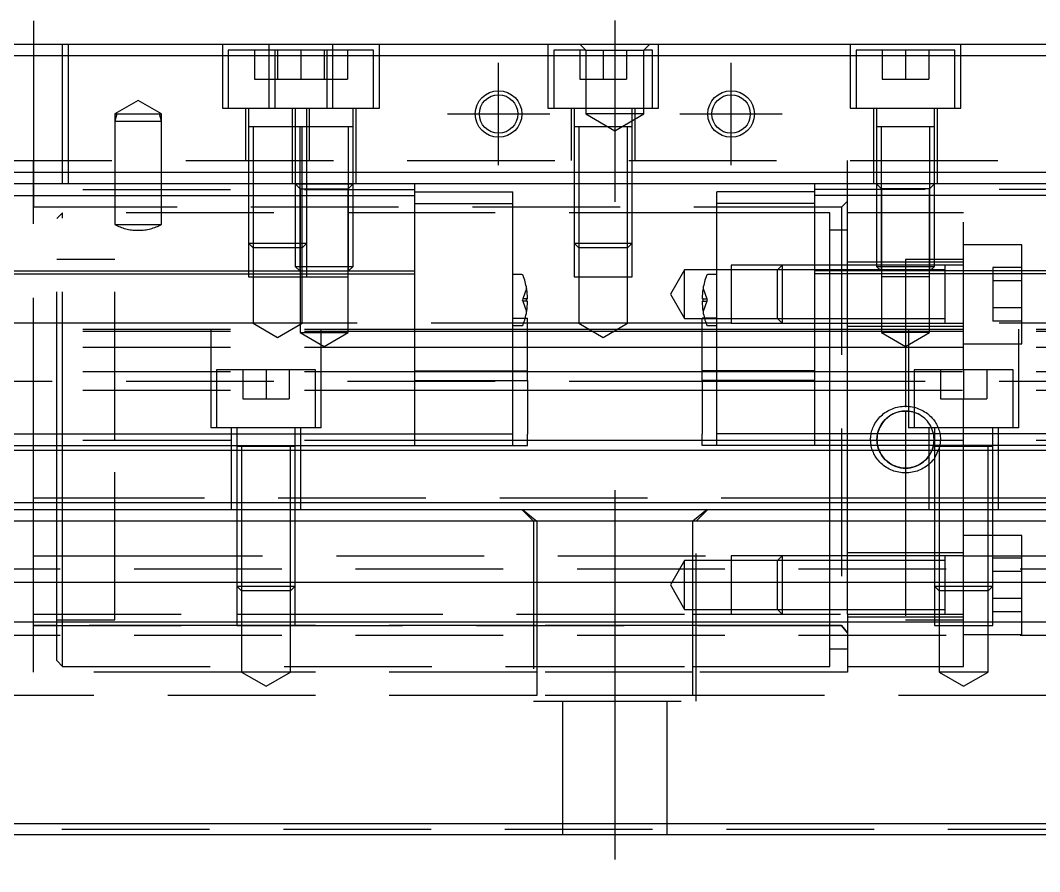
# Model space of a CAD drawing. Extents: x -10 to 1021, y -329 to 120.
# Drawn here: x 358.9 to 446.5, y -296.9 to -223.7 of the extents above; entities that cross this region are included whole.
import ezdxf

# ---------------------------------------------------------------- set-up
doc = ezdxf.new("R2010")
doc.units = 0
doc.linetypes.add('CENTER', pattern=[50.8, 31.75, -6.35, 6.35, -6.35])
doc.linetypes.add('DASHED', pattern=[19.05, 12.7, -6.35])
doc.layers.get('0').update_dxf_attribs({"linetype": 'CONTINUOUS'})
doc.layers.add('CENTER', color=1, linetype='CENTER')

msp = doc.modelspace()

# ---------------------------------------------------------------- linework, layer by layer
at = {"color": 7, "linetype": 'CONTINUOUS'}
for p, q in [((336, -225.725), (484, -225.725)), ((483, -226.725), (337, -226.725)), ((337, -236.725), (483, -236.725)), ((484, -237.725), (336, -237.725)), ((392.8, -238.725), (392.8, -237.725)), ((392.8, -238.425), (401.232, -238.425)), ((401.232, -239.425), (401.232, -238.425)), ((427.2, -238.425), (418.768, -238.425)), ((418.768, -239.425), (418.768, -238.425)), ((427.2, -238.725), (427.2, -237.725)), ((345.2, -238.725), (392.8, -238.725)), ((392.8, -245.225), (392.8, -238.725)), ((427.2, -245.225), (427.2, -238.725)), ((474.8, -238.725), (427.2, -238.725)), ((392.8, -239.425), (401.232, -239.425)), ((401.232, -259.225), (401.232, -239.425)), ((418.768, -259.225), (418.768, -239.425)), ((427.2, -239.425), (418.768, -239.425)), ((345.2, -245.225), (392.8, -245.225)), ((392.8, -245.475), (392.8, -245.225)), ((427.2, -245.475), (427.2, -245.225)), ((474.8, -245.225), (427.2, -245.225)), ((345.2, -245.475), (392.8, -245.475)), ((392.8, -259.225), (392.8, -245.475)), ((402.014, -245.525), (401.232, -245.525)), ((418.768, -245.525), (417.986, -245.525)), ((427.2, -259.225), (427.2, -245.475)), ((474.8, -245.475), (427.2, -245.475)), ((402.416, -247.825), (402.416, -247.625)), ((402.416, -247.625), (402.498, -247.625)), ((402.498, -247.825), (402.416, -247.825)), ((417.584, -247.625), (417.502, -247.625)), ((417.502, -247.825), (417.584, -247.825)), ((417.584, -247.825), (417.584, -247.625)), ((402.291, -249.295), (402.5, -249.295)), ((402.5, -251.895), (402.5, -249.295)), ((417.5, -251.895), (417.5, -249.295)), ((417.709, -249.295), (417.5, -249.295)), ((401.232, -249.925), (402.014, -249.925)), ((402.5, -250.225), (417.5, -250.225)), ((402.5, -250.389), (417.5, -250.389)), ((417.986, -249.925), (418.768, -249.925)), ((402.5, -251.787), (417.5, -251.787)), ((402.5, -253.808), (402.5, -251.895)), ((417.5, -253.808), (417.5, -251.895)), ((401.232, -253.808), (402.5, -253.808)), ((402.5, -254.653), (402.5, -253.808)), ((402.5, -253.863), (417.5, -253.863)), ((418.768, -253.808), (417.5, -253.808)), ((417.5, -254.653), (417.5, -253.808)), ((401.232, -254.653), (402.5, -254.653)), ((402.5, -254.653), (402.5, -259.263)), ((417.5, -254.653), (417.5, -259.263)), ((418.768, -254.653), (417.5, -254.653)), ((402.5, -255.484), (417.5, -255.484)), ((345.2, -259.225), (392.8, -259.225)), ((392.8, -259.225), (401.232, -259.225)), ((392.8, -260.225), (392.8, -259.225)), ((401.232, -260.225), (401.232, -259.225)), ((402.5, -260.225), (402.5, -259.263)), ((417.5, -260.225), (417.5, -259.263)), ((418.768, -260.225), (418.768, -259.225)), ((427.2, -259.225), (418.768, -259.225)), ((427.2, -260.225), (427.2, -259.225)), ((474.8, -259.225), (427.2, -259.225)), ((345.2, -260.225), (392.8, -260.225)), ((392.8, -260.225), (401.232, -260.225)), ((401.232, -260.225), (402.5, -260.225)), ((402.5, -259.777), (417.5, -259.777)), ((418.768, -260.225), (417.5, -260.225)), ((427.2, -260.225), (418.768, -260.225)), ((474.8, -260.225), (427.2, -260.225)), ((0, -260.625), (820, -260.625)), ((0, -265.125), (820, -265.125)), ((1, -265.725), (819, -265.725)), ((818, -266.725), (2, -266.725)), ((818, -272.025), (2, -272.025)), ((818, -275.425), (2, -275.425)), ((2, -292.725), (818, -292.725)), ((819, -293.725), (1, -293.725))]:
    msp.add_line(p, q, dxfattribs=at)
at = {"color": 3, "linetype": 'DASHED'}
for p, q in [((362.5, -237.725), (362.5, -225.725)), ((363, -237.725), (363, -225.725)), ((376.25, -225.725), (376.25, -231.225)), ((380.25, -225.725), (380.25, -231.225)), ((385.75, -231.225), (385.75, -225.725)), ((389.75, -231.225), (389.75, -225.725)), ((404.25, -225.725), (404.25, -231.225)), ((407, -225.725), (407.5, -226.225)), ((412.5, -226.225), (413, -225.725)), ((413.75, -231.225), (413.75, -225.725)), ((430.25, -225.725), (430.25, -231.225)), ((439.75, -231.225), (439.75, -225.725)), ((376.75, -226.225), (376.75, -231.225)), ((380.75, -226.225), (376.75, -226.225)), ((379, -226.225), (379, -228.725)), ((380.75, -226.225), (380.75, -231.225)), ((389.25, -226.225), (380.75, -226.225)), ((381, -226.225), (381, -228.725)), ((383, -226.225), (383, -228.725)), ((385, -226.225), (385, -228.725)), ((385.25, -231.225), (385.25, -226.225)), ((387, -226.225), (387, -228.725)), ((389.25, -231.225), (389.25, -226.225)), ((404.75, -226.225), (404.75, -231.225)), ((407.5, -226.225), (404.75, -226.225)), ((407, -226.225), (407, -228.725)), ((407.5, -226.225), (407.5, -231.725)), ((407.5, -226.225), (412.5, -226.225)), ((409, -226.225), (409, -228.725)), ((411, -226.225), (411, -228.725)), ((412.5, -231.725), (412.5, -226.225)), ((413.25, -226.225), (412.5, -226.225)), ((413.25, -231.225), (413.25, -226.225)), ((430.75, -226.225), (430.75, -231.225)), ((439.25, -226.225), (430.75, -226.225)), ((433, -226.225), (433, -228.725)), ((435, -226.225), (435, -228.725)), ((437, -226.225), (437, -228.725)), ((439.25, -231.225), (439.25, -226.225)), ((379, -228.725), (381, -228.725)), ((381, -228.725), (383, -228.725)), ((383, -228.725), (385, -228.725)), ((385, -228.725), (387, -228.725)), ((407, -228.725), (409, -228.725)), ((409, -228.725), (411, -228.725)), ((433, -228.725), (435, -228.725)), ((435, -228.725), (437, -228.725)), ((369, -230.57), (367, -231.725)), ((371, -231.725), (369, -230.57)), ((376.25, -231.225), (380.25, -231.225)), ((378.25, -231.225), (378.25, -235.725)), ((378.5, -231.225), (378.5, -232.825)), ((380.25, -231.225), (389.75, -231.225)), ((382.25, -231.225), (382.25, -237.725)), ((382.5, -231.225), (382.5, -232.825)), ((383.5, -232.825), (383.5, -231.225)), ((383.75, -235.725), (383.75, -231.225)), ((387.5, -232.825), (387.5, -231.225)), ((387.75, -237.725), (387.75, -231.225)), ((404.25, -231.225), (413.75, -231.225)), ((406.25, -231.225), (406.25, -235.725)), ((406.5, -231.225), (406.5, -232.825)), ((411.5, -232.825), (411.5, -231.225)), ((411.75, -235.725), (411.75, -231.225)), ((430.25, -231.225), (439.75, -231.225)), ((432.25, -231.225), (432.25, -237.725)), ((432.5, -231.225), (432.5, -232.825)), ((437.5, -232.825), (437.5, -231.225)), ((437.75, -237.725), (437.75, -231.225)), ((367, -231.725), (367, -232.355)), ((367.169, -231.725), (367, -232.355)), ((367, -231.725), (369, -231.725)), ((369, -231.725), (371, -231.725)), ((371, -232.355), (370.831, -231.725)), ((371, -232.355), (371, -231.725)), ((407.5, -231.725), (410, -233.168)), ((412.5, -231.725), (407.5, -231.725)), ((410, -233.168), (412.5, -231.725)), ((367, -232.355), (367, -237.725)), ((367, -232.355), (371, -232.355)), ((371, -237.725), (371, -232.355)), ((378.5, -232.82), (378.5, -232.825)), ((382.35, -232.825), (378.5, -232.825)), ((383.5, -232.825), (378.5, -232.825)), ((378.5, -232.825), (378.5, -235.725)), ((378.5, -232.825), (378.5, -232.83)), ((383.5, -232.825), (378.5, -232.825)), ((378.9, -232.825), (378.9, -235.725)), ((382.5, -232.825), (382.35, -232.825)), ((382.5, -232.82), (382.5, -232.825)), ((387.5, -232.825), (382.5, -232.825)), ((387.5, -232.825), (382.5, -232.825)), ((382.5, -232.825), (382.5, -237.725)), ((382.5, -232.825), (382.5, -232.83)), ((382.9, -232.825), (382.9, -237.725)), ((383.1, -235.725), (383.1, -232.825)), ((383.5, -232.825), (383.5, -232.82)), ((383.5, -235.725), (383.5, -232.825)), ((383.5, -232.83), (383.5, -232.825)), ((387.1, -237.725), (387.1, -232.825)), ((387.5, -232.825), (387.5, -232.82)), ((387.5, -237.725), (387.5, -232.825)), ((387.5, -232.83), (387.5, -232.825)), ((406.5, -232.82), (406.5, -232.825)), ((411.5, -232.825), (406.5, -232.825)), ((411.5, -232.825), (406.5, -232.825)), ((411.5, -232.825), (406.5, -232.825)), ((406.5, -232.825), (406.5, -235.725)), ((406.5, -232.825), (406.5, -232.83)), ((406.9, -232.825), (406.9, -235.725)), ((411.1, -235.725), (411.1, -232.825)), ((411.5, -232.825), (411.5, -232.82)), ((411.5, -235.725), (411.5, -232.825)), ((411.5, -232.83), (411.5, -232.825)), ((432.5, -232.82), (432.5, -232.825)), ((437.5, -232.825), (432.5, -232.825)), ((437.5, -232.825), (432.5, -232.825)), ((432.5, -232.825), (432.5, -237.725)), ((432.5, -232.825), (432.5, -232.83)), ((432.9, -232.825), (432.9, -237.725)), ((437.1, -237.725), (437.1, -232.825)), ((437.5, -232.825), (437.5, -232.82)), ((437.5, -237.725), (437.5, -232.825)), ((437.5, -232.83), (437.5, -232.825)), ((335, -235.725), (485, -235.725)), ((360, -237.725), (360, -235.725)), ((378.5, -235.725), (378.5, -242.825)), ((378.5, -235.725), (378.5, -242.825)), ((378.9, -235.725), (378.9, -243.225)), ((383.1, -243.225), (383.1, -235.725)), ((383.5, -242.825), (383.5, -235.725)), ((383.5, -242.825), (383.5, -235.725)), ((406.5, -235.725), (406.5, -242.825)), ((406.5, -235.725), (406.5, -242.825)), ((406.9, -235.725), (406.9, -243.225)), ((411.1, -243.225), (411.1, -235.725)), ((411.5, -242.825), (411.5, -235.725)), ((411.5, -242.825), (411.5, -235.725)), ((430, -237.725), (430, -235.725)), ((345.2, -238.225), (392.8, -238.225)), ((360, -260.225), (360, -237.725)), ((367, -237.725), (367, -241.225)), ((371, -241.225), (371, -237.725)), ((382.5, -237.725), (382.938, -238.163)), ((382.5, -237.725), (382.5, -244.825)), ((382.5, -237.725), (387.5, -237.725)), ((382.9, -237.725), (382.9, -245.225)), ((382.938, -238.163), (382.938, -245.725)), ((382.938, -238.163), (387.062, -238.163)), ((387.062, -238.163), (387.5, -237.725)), ((387.062, -245.725), (387.062, -238.163)), ((387.1, -245.225), (387.1, -237.725)), ((387.5, -244.825), (387.5, -237.725)), ((474.8, -238.225), (427.2, -238.225)), ((430, -250.225), (430, -237.725)), ((432.5, -237.725), (432.938, -238.163)), ((432.5, -237.725), (432.5, -244.825)), ((437.5, -237.725), (432.5, -237.725)), ((432.9, -237.725), (432.9, -245.225)), ((432.938, -238.163), (432.938, -245.725)), ((437.062, -238.163), (432.938, -238.163)), ((437.062, -238.163), (437.5, -237.725)), ((437.062, -245.725), (437.062, -238.163)), ((437.1, -245.225), (437.1, -237.725)), ((437.5, -244.825), (437.5, -237.725)), ((430, -239.225), (429.5, -239.725)), ((429.5, -239.725), (360, -239.725)), ((429.5, -239.725), (429.5, -275.725)), ((362.5, -240.225), (362, -240.725)), ((362, -259.725), (362, -240.725)), ((418.768, -240.225), (362.5, -240.225)), ((362.5, -259.725), (362.5, -240.225)), ((427.2, -240.225), (418.768, -240.225)), ((428.5, -240.225), (427.2, -240.225)), ((428.5, -244.725), (428.5, -240.225)), ((432.5, -240.225), (430, -240.225)), ((432.9, -240.225), (432.5, -240.225)), ((437.1, -240.225), (432.9, -240.225)), ((437.5, -240.225), (437.1, -240.225)), ((440, -240.225), (437.5, -240.225)), ((440, -253.725), (440, -240.225)), ((367, -241.225), (371, -241.225)), ((368.937, -241.725), (369.063, -241.725)), ((430, -241.725), (428.5, -241.725)), ((378.5, -242.825), (378.5, -245.725)), ((378.5, -242.825), (383.5, -242.825)), ((378.5, -242.825), (378.9, -243.225)), ((378.9, -243.225), (378.9, -245.725)), ((383.1, -243.225), (378.9, -243.225)), ((383.1, -243.225), (383.5, -242.825)), ((383.1, -245.725), (383.1, -243.225)), ((383.5, -245.725), (383.5, -242.825)), ((406.5, -242.825), (406.5, -245.725)), ((406.5, -242.825), (406.9, -243.225)), ((406.5, -242.825), (411.5, -242.825)), ((406.9, -243.225), (406.9, -245.725)), ((411.1, -243.225), (406.9, -243.225)), ((411.1, -243.225), (411.5, -242.825)), ((411.1, -245.725), (411.1, -243.225)), ((411.5, -245.725), (411.5, -242.825)), ((445, -242.975), (440, -242.975)), ((445, -251.475), (445, -242.975)), ((367, -244.225), (362, -244.225)), ((367, -259.725), (367, -244.225)), ((440, -244.475), (430, -244.475)), ((440, -244.225), (435, -244.225)), ((435, -244.225), (435, -257.266)), ((382.5, -244.825), (382.9, -245.225)), ((382.5, -244.825), (387.5, -244.825)), ((387.1, -245.225), (387.5, -244.825)), ((416, -245.125), (414.788, -247.225)), ((420, -245.125), (416, -245.125)), ((416, -249.325), (416, -245.125)), ((424.4, -244.725), (420, -244.725)), ((420, -244.725), (420, -249.725)), ((424, -245.125), (420, -245.125)), ((424.4, -244.725), (424, -245.125)), ((427.2, -245.125), (424, -245.125)), ((424, -249.325), (424, -245.125)), ((427.2, -244.725), (424.4, -244.725)), ((427.2, -244.725), (424.4, -244.725)), ((424.4, -244.725), (424.4, -249.725)), ((430, -244.725), (427.2, -244.725)), ((430, -244.725), (427.2, -244.725)), ((430, -245.125), (427.2, -245.125)), ((428.5, -245.125), (428.5, -244.725)), ((428.5, -249.325), (428.5, -245.125)), ((432.5, -244.725), (430, -244.725)), ((432.8, -245.125), (430, -245.125)), ((432.9, -244.725), (432.5, -244.725)), ((432.5, -244.825), (432.9, -245.225)), ((432.5, -244.825), (437.5, -244.825)), ((432.9, -245.125), (432.8, -245.125)), ((437.1, -244.725), (432.9, -244.725)), ((437.1, -245.125), (432.9, -245.125)), ((437.5, -244.725), (437.1, -244.725)), ((437.1, -245.225), (437.5, -244.825)), ((437.2, -245.125), (437.1, -245.125)), ((438.4, -245.125), (437.2, -245.125)), ((438.4, -244.725), (437.5, -244.725)), ((438.4, -244.725), (438.395, -244.725)), ((440, -244.725), (438.4, -244.725)), ((438.405, -244.725), (438.4, -244.725)), ((438.4, -247.075), (438.4, -244.725)), ((445, -244.916), (442.5, -244.916)), ((442.5, -244.916), (442.5, -246.07)), ((378.5, -245.725), (383.5, -245.725)), ((378.9, -245.725), (378.9, -249.725)), ((382.933, -245.725), (382.933, -250.525)), ((382.933, -245.725), (387.067, -245.725)), ((383.1, -249.725), (383.1, -245.725)), ((387.067, -250.525), (387.067, -245.725)), ((406.5, -245.725), (411.5, -245.725)), ((406.9, -245.725), (406.9, -249.725)), ((411.1, -249.725), (411.1, -245.725)), ((432.933, -245.725), (432.933, -250.525)), ((437.067, -245.725), (432.933, -245.725)), ((437.067, -250.525), (437.067, -245.725)), ((445, -246.07), (442.5, -246.07)), ((442.5, -246.07), (442.5, -248.38)), ((402.416, -246.727), (402.1, -247.625)), ((417.584, -246.727), (417.9, -247.625)), ((438.4, -249.724), (438.4, -247.075)), ((402.1, -247.625), (402.065, -247.725)), ((402.1, -247.825), (402.065, -247.725)), ((402.416, -247.625), (402.1, -247.625)), ((402.1, -247.825), (402.416, -248.723)), ((402.416, -247.825), (402.1, -247.825)), ((414.788, -247.225), (416, -249.325)), ((417.584, -247.625), (417.9, -247.625)), ((417.9, -247.825), (417.584, -248.723)), ((417.584, -247.825), (417.9, -247.825)), ((417.9, -247.625), (417.935, -247.725)), ((417.9, -247.825), (417.935, -247.725)), ((445, -248.38), (442.5, -248.38)), ((442.5, -248.38), (442.5, -249.534)), ((367, -249.725), (345.2, -249.725)), ((378.9, -249.725), (367, -249.725)), ((378.9, -249.725), (381, -250.937)), ((383.1, -249.725), (378.9, -249.725)), ((381, -250.937), (383.1, -249.725)), ((406.9, -249.725), (383.1, -249.725)), ((401.232, -249.295), (402.291, -249.295)), ((406.9, -249.725), (409, -250.937)), ((411.1, -249.725), (406.9, -249.725)), ((409, -250.937), (411.1, -249.725)), ((418.768, -249.725), (411.1, -249.725)), ((416, -249.325), (420, -249.325)), ((418.768, -249.295), (417.709, -249.295)), ((420, -249.725), (418.768, -249.725)), ((420, -249.325), (424, -249.325)), ((420, -249.725), (424.4, -249.725)), ((424, -249.325), (424.4, -249.725)), ((424, -249.325), (427.2, -249.325)), ((424.4, -249.725), (427.2, -249.725)), ((424.4, -249.725), (427.2, -249.725)), ((427.2, -249.325), (430, -249.325)), ((427.2, -249.725), (430, -249.725)), ((427.2, -249.725), (430, -249.725)), ((428.5, -249.725), (428.5, -249.325)), ((428.5, -250.225), (428.5, -249.725)), ((430, -249.325), (438.4, -249.325)), ((430, -249.725), (438.405, -249.725)), ((438.395, -249.725), (440, -249.725)), ((438.4, -249.725), (438.4, -249.724)), ((474.8, -249.725), (440, -249.725)), ((445, -249.534), (442.5, -249.534)), ((345.2, -250.225), (392.8, -250.225)), ((345.2, -250.389), (392.8, -250.389)), ((375.25, -250.225), (375.25, -258.725)), ((382.933, -250.525), (385, -251.718)), ((382.933, -250.525), (387.067, -250.525)), ((384.75, -258.725), (384.75, -250.225)), ((385, -251.718), (387.067, -250.525)), ((392.8, -250.225), (401.232, -250.225)), ((392.8, -250.389), (401.232, -250.389)), ((401.232, -250.225), (402.5, -250.225)), ((401.232, -250.389), (402.5, -250.389)), ((417.5, -250.225), (418.768, -250.225)), ((417.5, -250.389), (418.768, -250.389)), ((418.768, -250.225), (427.2, -250.225)), ((418.768, -250.389), (427.2, -250.389)), ((427.2, -250.225), (474.8, -250.225)), ((427.2, -250.389), (474.8, -250.389)), ((428.5, -260.225), (428.5, -250.225)), ((430, -249.975), (440, -249.975)), ((430, -260.225), (430, -250.225)), ((432.933, -250.525), (435, -251.718)), ((437.067, -250.525), (432.933, -250.525)), ((435, -251.718), (437.067, -250.525)), ((435.25, -250.225), (435.25, -258.725)), ((444.75, -258.725), (444.75, -250.225)), ((440, -251.475), (445, -251.475)), ((345.2, -251.787), (392.8, -251.787)), ((392.8, -251.787), (401.232, -251.787)), ((401.232, -251.787), (402.5, -251.787)), ((417.5, -251.787), (418.768, -251.787)), ((418.768, -251.787), (427.2, -251.787)), ((427.2, -251.787), (474.8, -251.787)), ((345.2, -253.863), (392.8, -253.863)), ((375.75, -253.725), (375.75, -258.725)), ((384.25, -253.725), (375.75, -253.725)), ((378, -253.725), (378, -256.225)), ((380, -253.725), (380, -256.225)), ((382, -253.725), (382, -256.225)), ((384.25, -258.725), (384.25, -253.725)), ((392.8, -253.808), (401.232, -253.808)), ((392.8, -253.863), (401.232, -253.863)), ((401.232, -253.863), (402.5, -253.863)), ((417.5, -253.863), (418.768, -253.863)), ((427.2, -253.808), (418.768, -253.808)), ((418.768, -253.863), (427.2, -253.863)), ((427.2, -253.863), (474.8, -253.863)), ((435.75, -253.725), (435.75, -258.725)), ((444.25, -253.725), (435.75, -253.725)), ((438, -253.725), (438, -256.225)), ((440, -253.725), (440, -256.225)), ((442, -253.725), (442, -256.225)), ((444.25, -258.725), (444.25, -253.725)), ((418.768, -254.725), (345.2, -254.725)), ((392.8, -254.653), (401.232, -254.653)), ((427.2, -254.653), (418.768, -254.653)), ((427.2, -254.725), (418.768, -254.725)), ((428.5, -254.725), (427.2, -254.725)), ((430, -254.725), (428.5, -254.725)), ((474.8, -254.725), (430, -254.725)), ((345.2, -255.484), (392.8, -255.484)), ((392.8, -255.484), (401.232, -255.484)), ((401.232, -255.484), (402.5, -255.484)), ((417.5, -255.484), (418.768, -255.484)), ((418.768, -255.484), (427.2, -255.484)), ((427.2, -255.484), (474.8, -255.484)), ((378, -256.225), (380, -256.225)), ((380, -256.225), (382, -256.225)), ((438, -256.225), (440, -256.225)), ((440, -260.225), (440, -256.225)), ((440, -256.225), (442, -256.225)), ((432.796, -257.781), (432.9, -257.678)), ((432.9, -257.678), (433.008, -257.582)), ((433.008, -257.582), (433.119, -257.492)), ((433.119, -257.492), (433.235, -257.407)), ((433.235, -257.407), (433.354, -257.328)), ((433.354, -257.328), (433.477, -257.255)), ((433.477, -257.255), (433.605, -257.187)), ((433.605, -257.187), (433.736, -257.125)), ((433.736, -257.125), (433.871, -257.069)), ((433.871, -257.069), (434.007, -257.02)), ((434.007, -257.02), (434.145, -256.977)), ((434.145, -256.977), (434.284, -256.94)), ((434.284, -256.94), (434.425, -256.911)), ((434.425, -256.911), (434.566, -256.888)), ((434.566, -256.888), (434.71, -256.871)), ((434.71, -256.871), (434.854, -256.861)), ((434.854, -256.861), (435, -256.858)), ((435, -256.858), (435.146, -256.861)), ((435, -257.271), (435, -260.225)), ((435.146, -256.861), (435.29, -256.871)), ((435.29, -256.871), (435.433, -256.888)), ((435.433, -256.888), (435.575, -256.911)), ((435.575, -256.911), (435.716, -256.94)), ((435.716, -256.94), (435.855, -256.977)), ((435.855, -256.977), (435.993, -257.02)), ((435.993, -257.02), (436.129, -257.069)), ((436.129, -257.069), (436.264, -257.125)), ((436.264, -257.125), (436.395, -257.187)), ((436.395, -257.187), (436.523, -257.255)), ((436.523, -257.255), (436.646, -257.328)), ((436.646, -257.328), (436.765, -257.407)), ((436.765, -257.407), (436.881, -257.492)), ((436.881, -257.492), (436.992, -257.582)), ((436.992, -257.582), (437.1, -257.678)), ((437.1, -257.678), (437.204, -257.781)), ((432.237, -258.609), (432.298, -258.479)), ((432.298, -258.479), (432.366, -258.353)), ((432.366, -258.353), (432.44, -258.23)), ((432.44, -258.23), (432.52, -258.112)), ((432.52, -258.112), (432.606, -257.998)), ((432.606, -257.998), (432.698, -257.887)), ((432.698, -257.887), (432.796, -257.781)), ((437.204, -257.781), (437.302, -257.887)), ((437.302, -257.887), (437.394, -257.998)), ((437.394, -257.998), (437.48, -258.112)), ((437.48, -258.112), (437.545, -258.206)), ((437.545, -258.206), (437.605, -258.303)), ((437.605, -258.303), (437.662, -258.403)), ((437.662, -258.403), (437.714, -258.505)), ((437.714, -258.505), (437.763, -258.609)), ((384.75, -258.725), (375.25, -258.725)), ((377, -258.725), (377, -265.725)), ((377.5, -258.725), (377.5, -260.225)), ((382.5, -260.225), (382.5, -258.725)), ((383, -265.725), (383, -258.725)), ((432.009, -259.503), (432.02, -259.393)), ((432.02, -259.393), (432.036, -259.282)), ((432.036, -259.282), (432.056, -259.173)), ((432.056, -259.173), (432.083, -259.057)), ((432.083, -259.057), (432.114, -258.943)), ((432.114, -258.943), (432.15, -258.83)), ((432.15, -258.83), (432.191, -258.719)), ((432.191, -258.719), (432.237, -258.609)), ((444.75, -258.725), (435.25, -258.725)), ((437, -258.725), (437, -265.725)), ((437.5, -258.725), (437.5, -260.225)), ((437.763, -258.609), (437.809, -258.719)), ((437.809, -258.719), (437.85, -258.83)), ((437.85, -258.83), (437.886, -258.943)), ((437.886, -258.943), (437.917, -259.057)), ((437.917, -259.057), (437.944, -259.173)), ((437.944, -259.173), (437.968, -259.31)), ((437.968, -259.31), (437.986, -259.448)), ((437.986, -259.448), (437.996, -259.586)), ((442.5, -260.225), (442.5, -258.725)), ((443, -265.725), (443, -258.725)), ((345.2, -259.777), (392.8, -259.777)), ((360, -265.725), (360, -260.225)), ((362, -260.225), (362, -259.725)), ((362, -265.725), (362, -260.225)), ((362.5, -260.225), (362.5, -259.725)), ((362.5, -265.725), (362.5, -260.225)), ((367, -275.225), (367, -259.725)), ((377.5, -260.225), (377.5, -260.325)), ((377.5, -260.32), (377.5, -260.325)), ((382.5, -260.325), (377.5, -260.325)), ((377.5, -260.325), (377.5, -260.33)), ((377.5, -260.325), (377.5, -265.725)), ((377.9, -260.325), (377.9, -265.725)), ((382.1, -265.725), (382.1, -260.325)), ((382.5, -260.325), (382.5, -260.225)), ((382.5, -260.325), (382.5, -260.32)), ((382.5, -260.33), (382.5, -260.325)), ((382.5, -265.725), (382.5, -260.325)), ((392.8, -259.777), (401.232, -259.777)), ((401.232, -259.777), (402.5, -259.777)), ((417.5, -259.777), (418.768, -259.777)), ((418.768, -259.777), (427.2, -259.777)), ((427.2, -259.777), (474.8, -259.777)), ((428.5, -265.725), (428.5, -260.225)), ((430, -265.725), (430, -260.225)), ((432, -259.725), (432.002, -259.614)), ((432.046, -260.225), (432, -259.725)), ((432.002, -259.614), (432.009, -259.503)), ((432.056, -260.277), (432.046, -260.225)), ((432.083, -260.393), (432.056, -260.277)), ((435, -260.225), (435, -262.178)), ((437.5, -260.225), (437.5, -260.325)), ((437.5, -260.32), (437.5, -260.325)), ((442.5, -260.325), (437.5, -260.325)), ((442.5, -260.325), (437.5, -260.325)), ((442.5, -260.325), (437.5, -260.325)), ((437.5, -260.325), (437.5, -260.33)), ((437.5, -260.325), (437.5, -265.725)), ((437.9, -260.325), (437.9, -265.725)), ((437.933, -260.325), (437.901, -260.456)), ((437.954, -260.225), (437.933, -260.325)), ((438, -259.725), (437.954, -260.225)), ((437.996, -259.586), (438, -259.725)), ((440, -260.325), (440, -260.225)), ((440, -265.725), (440, -260.325)), ((442.1, -265.725), (442.1, -260.325)), ((442.5, -260.325), (442.5, -260.225)), ((442.5, -260.325), (442.5, -260.32)), ((442.5, -260.33), (442.5, -260.325)), ((442.5, -265.725), (442.5, -260.325)), ((432.114, -260.507), (432.083, -260.393)), ((432.15, -260.62), (432.114, -260.507)), ((432.191, -260.731), (432.15, -260.62)), ((432.237, -260.841), (432.191, -260.731)), ((432.286, -260.945), (432.237, -260.841)), ((432.338, -261.047), (432.286, -260.945)), ((432.395, -261.147), (432.338, -261.047)), ((432.455, -261.244), (432.395, -261.147)), ((437.901, -260.456), (437.501, -261.309)), ((432.52, -261.338), (432.455, -261.244)), ((432.606, -261.452), (432.52, -261.338)), ((432.698, -261.563), (432.606, -261.452)), ((432.796, -261.669), (432.698, -261.563)), ((432.9, -261.772), (432.796, -261.669)), ((433.008, -261.868), (432.9, -261.772)), ((433.119, -261.958), (433.008, -261.868)), ((433.235, -262.043), (433.119, -261.958)), ((433.354, -262.122), (433.235, -262.043)), ((436.765, -262.043), (436.646, -262.122)), ((436.881, -261.958), (436.765, -262.043)), ((436.992, -261.868), (436.881, -261.958)), ((437.1, -261.772), (436.992, -261.868)), ((437.204, -261.669), (437.1, -261.772)), ((437.302, -261.563), (437.204, -261.669)), ((437.394, -261.452), (437.302, -261.563)), ((437.48, -261.338), (437.394, -261.452)), ((437.501, -261.309), (437.48, -261.338)), ((433.477, -262.195), (433.354, -262.122)), ((433.605, -262.263), (433.477, -262.195)), ((433.736, -262.325), (433.605, -262.263)), ((433.871, -262.381), (433.736, -262.325)), ((434.007, -262.43), (433.871, -262.381)), ((434.145, -262.473), (434.007, -262.43)), ((434.284, -262.51), (434.145, -262.473)), ((434.425, -262.539), (434.284, -262.51)), ((434.567, -262.562), (434.425, -262.539)), ((434.71, -262.579), (434.567, -262.562)), ((434.854, -262.589), (434.71, -262.579)), ((435, -262.592), (434.854, -262.589)), ((435, -262.183), (435, -275.225)), ((435.146, -262.589), (435, -262.592)), ((435.29, -262.579), (435.146, -262.589)), ((435.434, -262.562), (435.29, -262.579)), ((435.575, -262.539), (435.434, -262.562)), ((435.716, -262.51), (435.575, -262.539)), ((435.855, -262.473), (435.716, -262.51)), ((435.993, -262.43), (435.855, -262.473)), ((436.129, -262.381), (435.993, -262.43)), ((436.264, -262.325), (436.129, -262.381)), ((436.395, -262.263), (436.264, -262.325)), ((436.523, -262.195), (436.395, -262.263)), ((436.646, -262.122), (436.523, -262.195)), ((322.5, -264.725), (360, -264.725)), ((360, -264.725), (362, -264.725)), ((362, -264.725), (428.5, -264.725)), ((428.5, -264.725), (430, -264.725)), ((430, -264.725), (437.5, -264.725)), ((437.5, -264.725), (437.9, -264.725)), ((437.9, -264.725), (440, -264.725)), ((440, -264.725), (442.1, -264.725)), ((442.1, -264.725), (442.5, -264.725)), ((442.5, -264.725), (497.5, -264.725)), ((360, -272.025), (360, -265.725)), ((362, -272.025), (362, -265.725)), ((362.5, -272.025), (362.5, -265.725)), ((377.5, -265.725), (377.5, -272.025)), ((377.5, -265.725), (377.5, -272.025)), ((377.9, -265.725), (377.9, -272.025)), ((382.1, -272.025), (382.1, -265.725)), ((382.5, -272.025), (382.5, -265.725)), ((382.5, -272.025), (382.5, -265.725)), ((402, -265.725), (403, -266.725)), ((402.063, -265.725), (403.292, -266.725)), ((417.937, -265.725), (416.708, -266.725)), ((417, -266.725), (418, -265.725)), ((428.5, -269.725), (428.5, -265.725)), ((430, -272.025), (430, -265.725)), ((437.5, -265.725), (437.5, -272.025)), ((437.5, -265.725), (437.5, -272.025)), ((437.9, -265.725), (437.9, -272.025)), ((440, -272.025), (440, -265.725)), ((442.1, -272.025), (442.1, -265.725)), ((442.5, -272.025), (442.5, -265.725)), ((442.5, -272.025), (442.5, -265.725)), ((403, -266.725), (403, -282.225)), ((403.292, -266.725), (403.292, -272.025)), ((416.708, -272.025), (416.708, -266.725)), ((417, -282.225), (417, -266.725)), ((442.1, -267.975), (440, -267.975)), ((442.5, -267.975), (442.1, -267.975)), ((445, -267.975), (442.5, -267.975)), ((445, -272.025), (445, -267.975)), ((322.5, -269.725), (360, -269.725)), ((360, -269.725), (362, -269.725)), ((362, -269.725), (367, -269.725)), ((367, -269.725), (420, -269.725)), ((424.4, -269.725), (420, -269.725)), ((420, -269.725), (420, -272.025)), ((424.4, -269.725), (424, -270.125)), ((430, -269.725), (424.4, -269.725)), ((430, -269.725), (424.4, -269.725)), ((424.4, -269.725), (424.4, -272.025)), ((428.5, -270.125), (428.5, -269.725)), ((440, -269.475), (430, -269.475)), ((437.5, -269.725), (430, -269.725)), ((437.9, -269.725), (437.5, -269.725)), ((438.405, -269.725), (437.9, -269.725)), ((440, -269.725), (438.395, -269.725)), ((438.4, -274.725), (438.4, -269.725)), ((438.4, -272.225), (438.4, -269.725)), ((438.4, -274.725), (438.4, -269.725)), ((438.4, -272.225), (438.4, -269.725)), ((440, -269.725), (442.1, -269.725)), ((442.1, -269.725), (442.5, -269.725)), ((442.5, -269.725), (445, -269.725)), ((445, -269.916), (442.5, -269.916)), ((445, -269.725), (497.5, -269.725)), ((416, -270.125), (414.788, -272.225)), ((420, -270.125), (416, -270.125)), ((416, -274.325), (416, -270.125)), ((424, -270.125), (420, -270.125)), ((430, -270.125), (424, -270.125)), ((424, -272.025), (424, -270.125)), ((428.5, -272.025), (428.5, -270.125)), ((437.5, -270.125), (430, -270.125)), ((437.9, -270.125), (437.5, -270.125)), ((438.4, -270.125), (437.9, -270.125)), ((438.4, -272.025), (438.4, -270.125)), ((819.5, -270.875), (0.5, -270.875)), ((445, -271.07), (442.5, -271.07)), ((360, -274.725), (360, -272.025)), ((362, -275.425), (362, -272.025)), ((362.5, -275.425), (362.5, -272.025)), ((377.5, -272.025), (377.5, -272.325)), ((377.5, -272.025), (377.5, -272.325)), ((377.5, -272.325), (377.9, -272.725)), ((377.5, -272.325), (377.5, -275.425)), ((377.5, -272.325), (382.5, -272.325)), ((377.9, -272.025), (377.9, -272.725)), ((382.1, -272.725), (382.1, -272.025)), ((382.1, -272.725), (382.5, -272.325)), ((382.5, -272.325), (382.5, -272.025)), ((382.5, -272.325), (382.5, -272.025)), ((382.5, -275.425), (382.5, -272.325)), ((403.292, -272.025), (403.292, -275.425)), ((414.788, -272.225), (416, -274.325)), ((416.708, -275.425), (416.708, -272.025)), ((420, -272.025), (420, -274.725)), ((424, -274.325), (424, -272.025)), ((424.4, -272.025), (424.4, -274.725)), ((428.5, -274.325), (428.5, -272.025)), ((430, -274.725), (430, -272.025)), ((437.5, -272.025), (437.5, -272.325)), ((437.5, -272.025), (437.5, -272.325)), ((437.5, -272.325), (437.9, -272.725)), ((437.5, -272.325), (437.5, -275.425)), ((437.5, -272.325), (442.5, -272.325)), ((437.9, -272.025), (437.9, -272.725)), ((438.4, -272.725), (438.4, -272.025)), ((440, -272.725), (440, -272.025)), ((442.1, -272.725), (442.1, -272.025)), ((442.1, -272.725), (442.5, -272.325)), ((442.5, -272.325), (442.5, -272.025)), ((442.5, -272.325), (442.5, -272.025)), ((442.5, -275.425), (442.5, -272.325)), ((445, -275.425), (445, -272.025)), ((377.9, -272.725), (377.9, -275.725)), ((382.1, -272.725), (377.9, -272.725)), ((382.1, -275.725), (382.1, -272.725)), ((437.9, -272.725), (437.9, -275.725)), ((442.1, -272.725), (437.9, -272.725)), ((438.4, -274.325), (438.4, -272.725)), ((440, -275.425), (440, -272.725)), ((442.1, -275.725), (442.1, -272.725)), ((445, -273.38), (442.5, -273.38)), ((416, -274.325), (420, -274.325)), ((420, -274.325), (424, -274.325)), ((424, -274.325), (424.4, -274.725)), ((424, -274.325), (430, -274.325)), ((428.5, -274.725), (428.5, -274.325)), ((430, -274.325), (437.5, -274.325)), ((437.5, -274.325), (438.4, -274.325)), ((438.4, -274.725), (438.4, -274.325)), ((360, -275.425), (360, -274.725)), ((360, -274.725), (377.5, -274.725)), ((362, -275.225), (367, -275.225)), ((377.5, -274.725), (382.5, -274.725)), ((382.5, -274.725), (403.292, -274.725)), ((403.292, -274.725), (416.708, -274.725)), ((416.708, -274.725), (430, -274.725)), ((428.5, -275.425), (428.5, -274.725)), ((430, -274.725), (437.5, -274.725)), ((430, -274.725), (430, -275.425)), ((430, -274.975), (440, -274.975)), ((435, -275.225), (440, -275.225)), ((437.5, -274.725), (438.4, -274.725)), ((438.395, -274.725), (438.4, -274.725)), ((438.4, -274.725), (440, -274.725)), ((438.4, -274.725), (438.405, -274.725)), ((445, -274.534), (442.5, -274.534)), ((360, -279.725), (360, -275.425)), ((360, -275.725), (429.5, -275.725)), ((362, -275.725), (360, -275.725)), ((362, -278.725), (362, -275.425)), ((377.5, -275.725), (362, -275.725)), ((362.5, -279.225), (362.5, -275.425)), ((377.5, -275.425), (377.5, -275.725)), ((382.5, -275.725), (377.5, -275.725)), ((377.5, -275.725), (382.5, -275.725)), ((377.9, -275.725), (377.9, -279.725)), ((382.1, -279.725), (382.1, -275.725)), ((382.5, -275.725), (382.5, -275.425)), ((403.292, -275.725), (382.5, -275.725)), ((403.292, -275.425), (403.292, -281.725)), ((416.708, -275.725), (403.292, -275.725)), ((416.708, -281.725), (416.708, -275.425)), ((428.5, -275.725), (416.708, -275.725)), ((428.5, -279.225), (428.5, -275.425)), ((429.5, -275.725), (428.5, -275.725)), ((429.5, -275.725), (430, -276.346)), ((430, -276.346), (429.5, -275.725)), ((430, -275.425), (430, -279.725)), ((437.5, -275.425), (437.5, -275.725)), ((437.5, -275.725), (442.5, -275.725)), ((437.9, -275.725), (437.9, -279.725)), ((440, -275.725), (440, -275.425)), ((440, -279.225), (440, -275.725)), ((442.1, -279.725), (442.1, -275.725)), ((442.5, -275.725), (442.5, -275.425)), ((445, -276.475), (445, -275.425)), ((819.5, -276.575), (0.5, -276.575)), ((440, -276.475), (445, -276.475)), ((428.5, -277.725), (430, -277.725)), ((362, -278.725), (362.5, -279.225)), ((362.5, -279.225), (403.292, -279.225)), ((403.292, -279.225), (416.708, -279.225)), ((416.708, -279.225), (428.5, -279.225)), ((430, -279.225), (440, -279.225)), ((377.9, -279.725), (360, -279.725)), ((377.9, -279.725), (380, -280.937)), ((382.1, -279.725), (377.9, -279.725)), ((380, -280.937), (382.1, -279.725)), ((403.292, -279.725), (382.1, -279.725)), ((416.708, -279.725), (403.292, -279.725)), ((430, -279.725), (416.708, -279.725)), ((437.9, -279.725), (440, -280.937)), ((442.1, -279.725), (437.9, -279.725)), ((440, -280.937), (442.1, -279.725)), ((403.292, -281.725), (296.708, -281.725)), ((403, -282.225), (417, -282.225)), ((416.708, -281.725), (403.292, -281.725)), ((405.5, -282.225), (405.5, -293.725)), ((414.5, -293.725), (414.5, -282.225)), ((523.292, -281.725), (416.708, -281.725)), ((0.5, -293.225), (819.5, -293.225))]:
    msp.add_line(p, q, dxfattribs=at)
at = {"color": 3, "linetype": 'CONTINUOUS'}
for centre in [(400, -231.725), (420, -231.725)]:
    msp.add_circle(centre, 2, dxfattribs=at)
at = {"color": 7, "linetype": 'CONTINUOUS'}
for centre in [(400, -231.725), (420, -231.725)]:
    msp.add_circle(centre, 1.65, dxfattribs=at)
at = {"color": 3, "linetype": 'DASHED'}
msp.add_circle((435, -259.725), 2.458, dxfattribs=at)
for centre, radius, start, end in [((368.937, -237.725), 4, 241.03047, 270), ((369.063, -237.725), 4, 270, 298.96953), ((435, -259.725), 2.453, 0, 191.75878), ((435, -259.725), 2.453, 191.75878, 348.24122), ((435, -259.725), 2.453, 348.24122, 0)]:
    msp.add_arc(centre, radius, start, end, dxfattribs=at)
at = {"color": 7, "linetype": 'CONTINUOUS'}
for centre, radius, start, end in [((402.014, -245.625), 0.1, 20.85059, 90), ((396.5, -247.725), 6, 9.59407, 20.85059), ((423.5, -247.725), 6, 159.14941, 170.40593), ((417.986, -245.625), 0.1, 90, 159.14941), ((396.5, -247.725), 5.999, 0.95511, 9.57967), ((423.5, -247.725), 5.999, 170.42033, 179.04489), ((396.5, -247.725), 5.999, 350.42033, 359.04489), ((423.5, -247.725), 5.999, 180.95511, 189.57967), ((396.5, -247.725), 6, 339.14941, 350.40593), ((423.5, -247.725), 6, 189.59407, 200.85059), ((402.014, -249.825), 0.1, 270, 339.14941), ((417.986, -249.825), 0.1, 200.85059, 270)]:
    msp.add_arc(centre, radius, start, end, dxfattribs=at)
at = {"layer": 'CENTER', "color": 1, "linetype": 'CENTER'}
for p, q in [((360, -223.725), (360, -239.725)), ((410, -223.675), (410, -239.275)), ((400, -236.125), (400, -227.325)), ((420, -236.125), (420, -227.325)), ((395.6, -231.725), (404.4, -231.725)), ((415.6, -231.725), (424.4, -231.725)), ((410, -264.075), (410, -296.875))]:
    msp.add_line(p, q, dxfattribs=at)

doc.saveas('drawing.dxf')
